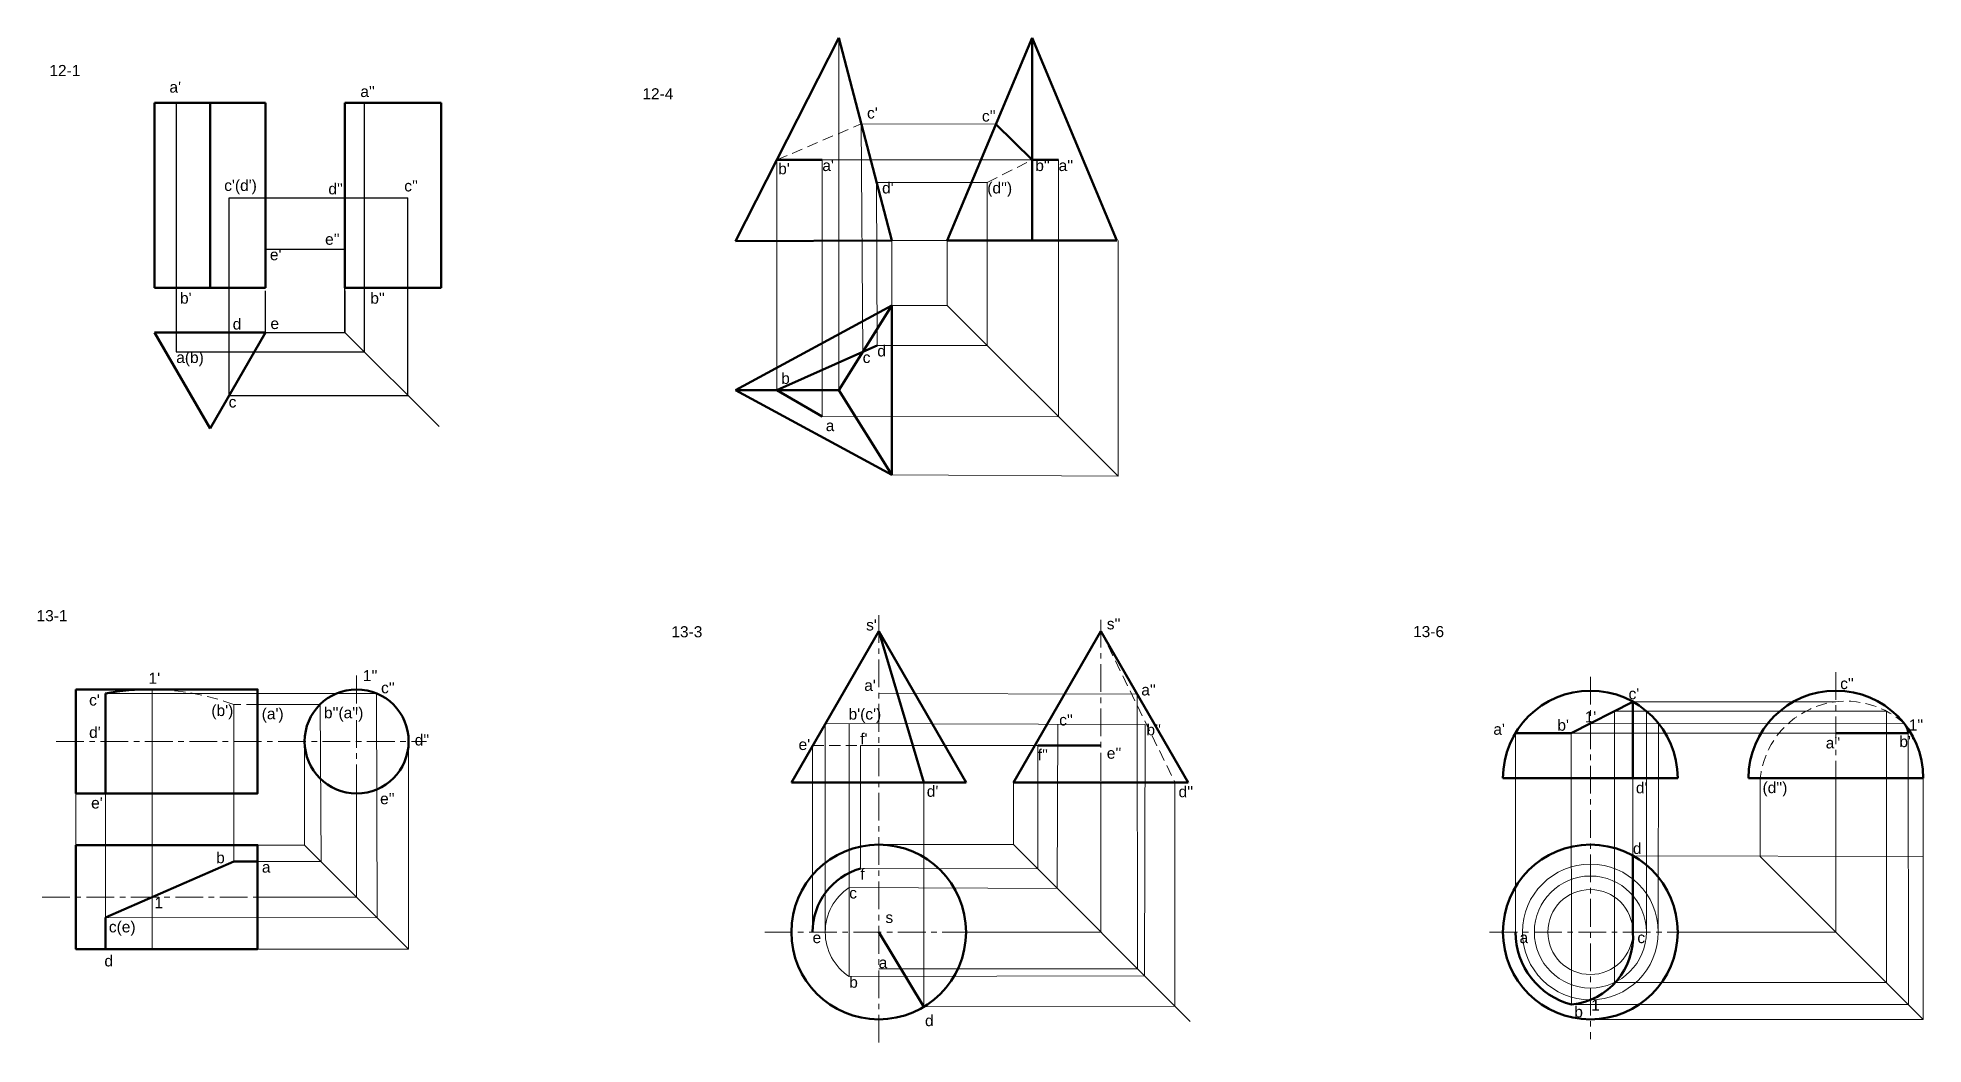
# Model space of a CAD drawing. Header units: inches. Extents: x 27.4 to 112.3, y 9.3 to 54.6.
import ezdxf

# ---------------------------------------------------------------- set-up
doc = ezdxf.new("R2010")
doc.units = ezdxf.units.IN
doc.header["$MEASUREMENT"] = 0
doc.linetypes.add('CENTER', pattern=[2, 1.25, -0.25, 0.25, -0.25])
doc.linetypes.add('HIDDENX2', pattern=[0.75, 0.5, -0.25])
doc.styles.get("Standard").update_dxf_attribs({"font": 'arial.ttf', "height": 0.5})

msp = doc.modelspace()

# ---------------------------------------------------------------- linework, layer by layer
at = {"lineweight": 50}
for p, q in [((58.838, 45.478), (63.48, 54.645)), ((63.48, 54.645), (65.874, 45.515)), ((68.368, 45.515), (72.185, 54.645)), ((72.185, 45.515), (72.185, 54.645)), ((72.185, 54.645), (76.003, 45.515)), ((32.67, 51.716), (32.67, 43.374)), ((32.67, 51.716), (37.67, 51.716)), ((35.17, 43.374), (35.17, 51.716)), ((37.67, 43.374), (37.67, 51.716)), ((41.238, 43.374), (41.238, 51.716)), ((41.238, 51.716), (45.568, 51.716)), ((45.568, 43.374), (45.568, 51.716)), ((72.185, 49.14), (70.557, 50.75)), ((60.692, 49.14), (62.742, 49.14)), ((72.185, 49.14), (73.383, 49.14)), ((65.874, 45.515), (58.838, 45.478)), ((68.368, 45.515), (76.003, 45.515)), ((32.67, 43.374), (37.67, 43.374)), ((41.238, 43.374), (45.568, 43.374)), ((65.874, 42.591), (58.838, 38.773)), ((63.48, 38.773), (65.874, 42.591)), ((65.874, 42.591), (65.874, 34.955)), ((32.67, 41.374), (37.67, 41.374)), ((35.17, 37.044), (32.67, 41.374)), ((37.67, 41.374), (35.17, 37.044)), ((64.56, 40.496), (65.217, 40.789)), ((60.692, 38.773), (64.56, 40.496)), ((63.48, 38.773), (58.838, 38.773)), ((58.838, 38.773), (65.874, 34.955)), ((60.692, 38.773), (62.742, 37.59)), ((63.48, 38.773), (65.874, 34.955)), ((61.346, 21.109), (65.281, 27.925)), ((69.216, 21.109), (65.281, 27.925)), ((65.281, 27.925), (67.311, 21.109)), ((71.347, 21.109), (75.282, 27.925)), ((79.217, 21.109), (75.282, 27.925)), ((30.455, 20.61), (30.455, 25.117)), ((96.467, 23.328), (99.247, 24.739)), ((99.247, 24.739), (99.247, 21.302)), ((93.958, 23.328), (96.467, 23.328)), ((108.391, 23.328), (111.638, 23.332)), ((72.443, 22.767), (75.282, 22.767)), ((93.397, 21.302), (101.267, 21.302)), ((104.456, 21.302), (112.326, 21.302)), ((61.346, 21.109), (69.216, 21.109)), ((71.347, 21.109), (79.217, 21.109)), ((30.455, 15.023), (36.231, 17.546)), ((36.231, 17.546), (37.31, 17.546)), ((99.247, 17.808), (99.247, 14.37)), ((30.455, 13.599), (30.455, 15.023)), ((65.281, 14.37), (67.309, 10.998))]:
    msp.add_line(p, q, dxfattribs=at)
at = {"color": 114, "lineweight": 20, "true_color": 0x139b48}
for p, q in [((63.48, 54.645), (63.48, 38.773)), ((64.496, 50.77), (64.56, 40.496)), ((64.496, 50.77), (70.557, 50.75)), ((60.692, 49.14), (60.692, 38.773)), ((62.742, 49.14), (62.742, 37.59)), ((73.383, 37.576), (73.383, 49.14)), ((65.188, 48.13), (65.217, 40.789)), ((65.188, 48.13), (70.17, 48.13)), ((70.17, 40.789), (70.17, 48.13)), ((65.874, 45.515), (68.368, 45.515)), ((65.874, 42.591), (65.874, 45.515)), ((68.368, 45.515), (68.368, 42.591)), ((76.059, 34.899), (76.059, 45.515)), ((68.368, 42.591), (65.874, 42.591)), ((68.368, 42.591), (76.059, 34.899)), ((65.217, 40.789), (70.17, 40.789)), ((62.742, 37.59), (73.383, 37.576)), ((65.874, 34.955), (76.059, 34.899)), ((42.663, 25.117), (30.455, 25.117)), ((32.556, 13.599), (32.556, 25.295)), ((42.7, 15.009), (42.663, 25.117)), ((65.281, 25.105), (76.919, 25.089)), ((76.919, 25.089), (76.933, 12.719)), ((99.247, 24.739), (108.391, 24.739)), ((36.231, 17.546), (36.231, 24.618)), ((40.121, 24.618), (37.31, 24.618)), ((40.168, 17.542), (40.121, 24.618)), ((98.416, 24.317), (110.671, 24.313)), ((98.416, 24.317), (98.416, 12.092)), ((99.861, 24.317), (99.861, 14.37)), ((110.671, 24.313), (110.668, 12.092)), ((39.426, 18.284), (39.426, 22.953)), ((44.111, 13.599), (44.111, 22.953)), ((62.873, 23.754), (62.873, 14.37)), ((62.873, 23.754), (77.287, 23.715)), ((63.953, 23.751), (63.953, 12.361)), ((73.323, 16.329), (73.342, 23.726)), ((77.257, 12.395), (77.287, 23.715)), ((93.958, 23.328), (93.958, 14.37)), ((96.467, 23.328), (108.391, 23.328)), ((96.467, 23.328), (96.489, 11.103)), ((97.332, 23.767), (111.474, 23.747)), ((100.403, 23.762), (100.39, 14.37)), ((111.653, 11.108), (111.638, 23.332)), ((62.303, 22.767), (62.303, 14.37)), ((64.454, 22.767), (64.454, 17.23)), ((64.454, 22.767), (72.443, 22.767)), ((72.443, 17.209), (72.443, 22.767)), ((99.247, 21.302), (99.247, 17.808)), ((104.983, 17.778), (104.983, 21.302)), ((108.391, 14.37), (108.391, 21.302)), ((112.326, 10.435), (112.326, 21.302)), ((29.125, 18.284), (29.125, 20.61)), ((30.455, 15.023), (30.455, 20.61)), ((41.768, 15.941), (41.768, 20.61)), ((67.311, 21.109), (67.309, 10.998)), ((71.347, 18.305), (71.347, 21.109)), ((75.282, 14.37), (75.282, 21.109)), ((78.623, 11.029), (78.623, 21.109)), ((37.31, 18.284), (39.426, 18.284)), ((39.426, 18.284), (44.111, 13.599)), ((65.281, 18.305), (71.347, 18.305)), ((71.347, 18.305), (79.315, 10.337)), ((37.31, 17.546), (40.168, 17.542)), ((64.454, 17.23), (72.443, 17.209)), ((99.247, 17.808), (112.326, 17.778)), ((108.391, 14.37), (104.983, 17.778)), ((63.953, 16.379), (73.323, 16.329)), ((37.31, 15.941), (41.768, 15.941)), ((30.455, 15.023), (42.7, 15.009)), ((37.31, 13.599), (44.111, 13.599)), ((69.216, 14.37), (75.282, 14.37)), ((101.267, 14.37), (108.391, 14.37)), ((112.326, 10.435), (108.391, 14.37)), ((63.953, 12.361), (77.257, 12.395)), ((76.933, 12.719), (65.281, 12.719)), ((110.668, 12.092), (98.416, 12.092)), ((96.489, 11.103), (111.653, 11.108)), ((67.309, 10.998), (78.623, 11.029)), ((97.332, 10.435), (112.326, 10.435))]:
    msp.add_line(p, q, dxfattribs=at)
at = {"color": 114, "true_color": 0x139b48}
for p, q in [((33.643, 51.716), (33.643, 40.496)), ((42.118, 40.494), (42.118, 51.716)), ((36.029, 38.533), (36.029, 47.433)), ((36.029, 47.433), (44.074, 47.433)), ((44.074, 38.538), (44.074, 47.433)), ((37.67, 45.125), (41.238, 45.125)), ((37.67, 41.374), (37.67, 43.25)), ((41.238, 43.25), (41.238, 41.374)), ((37.67, 41.374), (41.238, 41.374)), ((41.238, 41.374), (45.48, 37.132)), ((33.643, 40.496), (42.118, 40.494)), ((36.029, 38.533), (44.074, 38.538))]:
    msp.add_line(p, q, dxfattribs=at)
at = {"linetype": 'HIDDENX2', "lineweight": 20}
for p, q in [((60.692, 49.14), (64.496, 50.77)), ((70.17, 48.13), (72.185, 49.14)), ((75.282, 27.925), (78.623, 21.109)), ((37.31, 24.618), (36.231, 24.618)), ((62.303, 22.767), (64.454, 22.767))]:
    msp.add_line(p, q, dxfattribs=at)
at = {"lineweight": 20}
msp.add_line((62.742, 49.14), (72.185, 49.14), dxfattribs=at)
msp.add_line((41.238, 41.374), (41.238, 43.374))
at = {"linetype": 'CENTER', "lineweight": 20}
for p, q in [((65.281, 28.643), (65.281, 9.314)), ((75.282, 28.433), (75.282, 21.109)), ((41.768, 25.918), (41.768, 20.61)), ((97.332, 25.86), (97.332, 9.551)), ((108.391, 26.079), (108.391, 21.302)), ((28.234, 22.953), (44.921, 22.953)), ((27.604, 15.941), (37.31, 15.941)), ((60.146, 14.37), (69.216, 14.37)), ((92.796, 14.37), (101.267, 14.37))]:
    msp.add_line(p, q, dxfattribs=at)
at = {"lineweight": 50}
for points in [[(29.125, 25.295), (37.31, 25.295), (37.31, 20.61), (29.125, 20.61)], [(29.125, 18.284), (37.31, 18.284), (37.31, 13.599), (29.125, 13.599)]]:
    msp.add_lwpolyline(points, close=True, dxfattribs=at)
for centre, radius in [((41.768, 22.953), 2.342), ((65.281, 14.37), 3.935), ((97.332, 14.37), 3.935)]:
    msp.add_circle(centre, radius, dxfattribs=at)
at = {"color": 114, "lineweight": 20, "true_color": 0x139b48}
for radius in [3.058, 2.522, 1.915]:
    msp.add_circle((97.332, 14.37), radius, dxfattribs=at)
at = {"lineweight": 50}
for centre, radius, start, end in [((32.429, 14.29), 11.006, 89.3361, 100.32934), ((97.332, 21.302), 3.935, 0, 180), ((108.391, 21.302), 3.935, 0, 180), ((111.025, 23.33), 0.613, 0, 42.88715), ((65.281, 14.37), 2.978, 106.13038, 180), ((97.332, 14.37), 3.373, 180, 255.53974), ((96.18, 14.162), 3.074, 275.78151, 3.8837)]:
    msp.add_arc(centre, radius, start, end, dxfattribs=at)
at = {"linetype": 'HIDDENX2', "lineweight": 20}
for centre, radius, start, end in [((32.429, 14.29), 11.006, 69.79118, 89.3361), ((108.849, 20.877), 3.889, 47.54277, 173.73411)]:
    msp.add_arc(centre, radius, start, end, dxfattribs=at)
at = {"color": 114, "lineweight": 20, "true_color": 0x139b48}
msp.add_arc((65.281, 14.37), 2.408, 123.46376, 236.53624, dxfattribs=at)

# ---------------------------------------------------------------- texts
at = {"char_height": 0.5, "attachment_point": 1}
for s, width, insert in [('12-1', 4.01343, (27.928, 53.417)), ("a'", 1.17736, (33.337, 52.672)), ("a''", 1.19169, (41.936, 52.473)), ("c'(d')", 1.16298, (35.804, 48.245)), ("d''", 1.1013, (40.496, 48.09)), ("c''", 0.85442, (43.914, 48.222)), ("e'", 1.07352, (37.862, 45.125)), ("e''", 1.25598, (40.348, 45.821)), ("b'", 1.23008, (33.814, 43.169)), ("b''", 1.05393, (42.385, 43.166)), ('d', 0.40257, (36.187, 42.003)), ('e', 0.04473, (37.887, 42.025)), ('a(b)', 1.28439, (33.643, 40.496)), ('c', 0.74012, (36.006, 38.492))]:
    msp.add_mtext_dynamic_manual_height_columns(s, width=width, gutter_width=2.5, heights=[0], dxfattribs=dict(at, insert=insert))
at = {"lineweight": 20, "char_height": 0.5, "attachment_point": 1}
for s, width, insert in [('12-4', 2.8767, (54.636, 52.37)), ('13-1', 4.15541, (27.352, 28.866)), ("s'", 0.16005, (64.713, 28.45)), ("s''", 0.36528, (75.553, 28.499)), ('13-6', 2.63913, (89.345, 28.15)), ("1''", 0.43302, (42.049, 26.168)), ("c''", 0.47652, (42.868, 25.622)), ("a'", 0.05811, (64.628, 25.731)), ("a''", 0.43932, (77.107, 25.525)), ("c''", 0.19174, (108.583, 25.81)), ("c'", 0.34095, (29.719, 25.068)), ("c'", 0.50548, (99.052, 25.35)), ("(b')", 0.25992, (35.226, 24.598)), ("(a')", 0.47652, (37.493, 24.453)), ("b''(a'')", 0.05776, (40.296, 24.497)), ("b'(c')", 0.18167, (63.924, 24.438)), ("c''", 0.36919, (73.41, 24.172)), ("b'", 0.56325, (95.846, 23.936)), ("1'", 0.25544, (97.076, 24.306)), ("1''", 0.36761, (111.668, 23.942)), ("d'", 0.38641, (29.719, 23.614)), ("f'", 0.30098, (64.447, 23.321)), ("b''", 0.50179, (77.339, 23.729)), ("a'", 0.47778, (92.963, 23.753)), ("a''", 0.21042, (107.932, 23.138)), ("b''", 0.18033, (111.249, 23.198)), ("f''", 0.54192, (72.443, 22.602)), ("e''", 0.40612, (75.553, 22.675)), ("d'", 0.39016, (67.446, 20.959)), ("d''", 0.31382, (78.786, 20.941)), ("d'", 0.18775, (99.383, 21.116)), ("(d'')", 0.51101, (105.085, 21.124)), ('b', 0.91712, (35.442, 17.969)), ('d', 0.2379, (99.247, 18.386)), ('a', 0.88379, (37.5, 17.546)), ('f', 0.68783, (64.454, 17.23)), ('c', 0.29501, (63.953, 16.379)), ('1', 1.11941, (32.667, 15.941)), ('c(e)', 0.07068, (30.61, 14.854)), ('s', 0.11137, (65.584, 15.277)), ('e', 0.38734, (62.303, 14.37)), ('a', 0.60813, (94.141, 14.37)), ('c', 0.35453, (99.449, 14.37)), ('d', 0.69343, (30.409, 13.32)), ('a', 0.55363, (65.281, 13.245)), ('b', 0.3779, (63.953, 12.361)), ('b', 0.33078, (96.609, 11.026)), ('1', 0.02237, (97.371, 11.328))]:
    msp.add_mtext_dynamic_manual_height_columns(s, width=width, gutter_width=2.5, heights=[0], dxfattribs=dict(at, insert=insert))
at = {"lineweight": 50, "char_height": 0.5, "attachment_point": 1}
for s, width, insert in [("c'", 1.07981, (64.755, 51.504)), ("c''", 0.62576, (69.931, 51.369)), ("b'", 0.81311, (60.754, 48.996)), ("a'", 0.73799, (62.742, 49.14)), ("b''", 0.64135, (72.332, 49.14)), ("a''", 1.0711, (73.383, 49.14)), ("d'", 1.17035, (65.432, 48.13)), ("(d'')", 1.19765, (70.17, 48.13)), ('d', 0.65688, (65.217, 40.789)), ('c', 0.42777, (64.56, 40.496)), ('b', 0.4763, (60.889, 39.555))]:
    msp.add_mtext_dynamic_manual_height_columns(s, width=width, gutter_width=2.5, heights=[0], dxfattribs=dict(at, insert=insert))
at = {"lineweight": 50, "insert": (62.896, 37.428), "char_height": 0.5, "attachment_point": 1}
msp.add_mtext('a', dxfattribs=at)
at = {"lineweight": 20, "char_height": 0.5, "attachment_point": 1}
for s, insert in [('13-3', (55.941, 28.143)), ("1'", (32.396, 26.051)), ("d''", (44.384, 23.27)), ("e'", (61.672, 23.066)), ("e'", (29.81, 20.434)), ('d', (67.366, 10.631))]:
    msp.add_mtext(s, dxfattribs=dict(at, insert=insert))
at = {"color": 114, "lineweight": 20, "true_color": 0x139b48, "insert": (42.824, 20.627), "char_height": 0.5, "attachment_point": 1}
msp.add_mtext_dynamic_manual_height_columns("e''", width=0.31768, gutter_width=2.5, heights=[0], dxfattribs=at)

doc.saveas('drawing.dxf')
